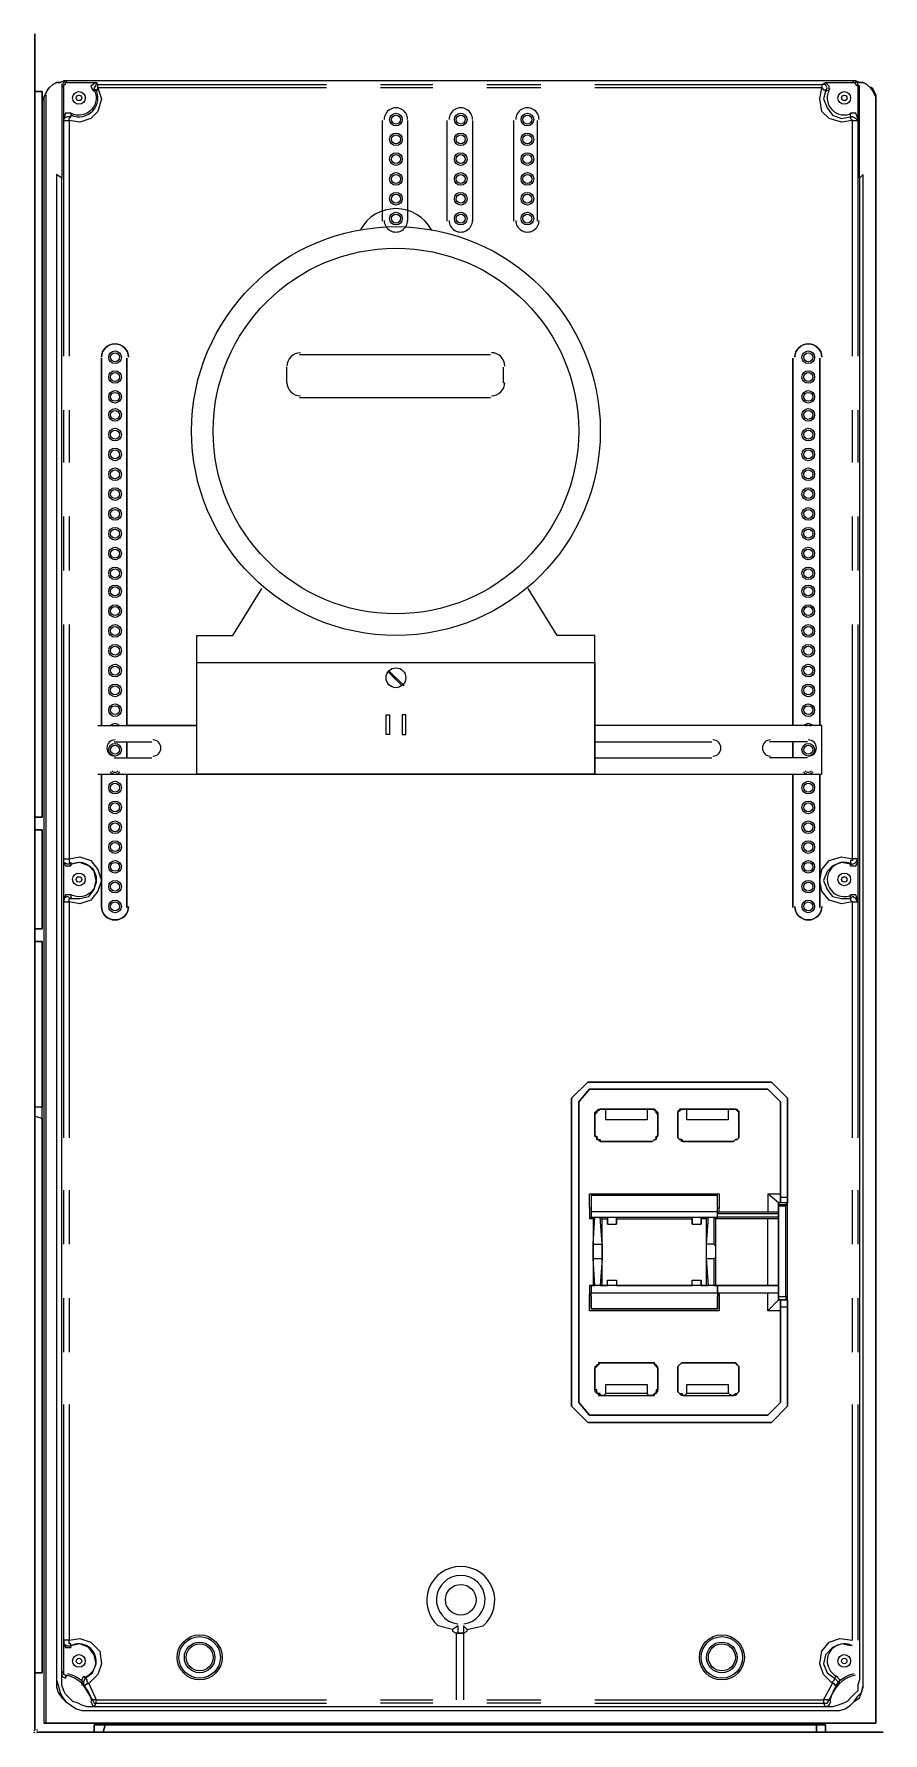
# Model space of a CAD drawing. Header units: millimetres. Extents: x -305 to 1353, y -289 to 1176.
# Drawn here: x -124.9 to -98.4, y 421.5 to 474.5 of the extents above; entities that cross this region are included whole.
import ezdxf

# ---------------------------------------------------------------- set-up
doc = ezdxf.new("R2010")
doc.units = ezdxf.units.MM
doc.header["$MEASUREMENT"] = 0
doc.layers.add('PDF_0', color=7, linetype='Continuous')

msp = doc.modelspace()

# ---------------------------------------------------------------- linework, layer by layer
at = {"layer": 'PDF_0', "lineweight": 18}
for points in [[(-124.846, 421.587), (-124.846, 474.487)], [(-124.846, 472.69), (-124.622, 472.69), (-124.622, 450.059), (-124.846, 450.059), (-124.622, 450.059), (-124.622, 472.69)], [(-124.566, 472.41), (-124.566, 472.522), (-124.509, 472.634), (-124.453, 472.747), (-124.397, 472.803), (-124.285, 472.915), (-124.172, 472.971), (-124.06, 472.971), (-123.948, 473.027), (-124.06, 472.971), (-124.172, 472.971), (-124.285, 472.915), (-124.397, 472.803), (-124.453, 472.747), (-124.509, 472.634), (-124.566, 472.522)], [(-99.239, 473.027), (-99.126, 472.971), (-99.014, 472.971), (-98.902, 472.915), (-98.846, 472.859), (-98.733, 472.803), (-98.677, 472.69), (-98.621, 472.578), (-98.621, 472.522), (-98.621, 472.41), (-98.621, 472.522), (-98.677, 472.634), (-98.733, 472.747), (-98.789, 472.803), (-98.902, 472.915), (-99.014, 472.971), (-99.126, 472.971)], [(-123.218, 422.205), (-99.969, 422.205), (-99.744, 422.205), (-99.576, 422.261), (-99.407, 422.374), (-99.295, 422.486), (-99.183, 422.654), (-99.07, 422.767), (-99.014, 422.991), (-99.014, 423.16), (-99.014, 470.107), (-99.126, 469.995), (-99.126, 423.16), (-99.183, 422.991), (-99.183, 422.823), (-99.295, 422.711), (-99.407, 422.598), (-99.519, 422.486), (-99.632, 422.43), (-99.8, 422.374), (-99.969, 422.317), (-123.218, 422.317), (-123.386, 422.374), (-123.499, 422.43), (-123.667, 422.486), (-123.779, 422.598), (-123.892, 422.711), (-123.948, 422.823), (-124.004, 422.991), (-124.004, 423.16), (-124.004, 469.995), (-124.172, 470.107), (-124.172, 423.16), (-124.116, 422.991), (-124.06, 422.767), (-124.004, 422.654), (-123.892, 422.486), (-123.723, 422.374), (-123.555, 422.261), (-123.386, 422.205)], [(-122.769, 464.379), (-122.769, 452.923)], [(-121.982, 452.923), (-121.982, 464.379)], [(-101.204, 464.379), (-101.204, 452.923)], [(-100.362, 452.923), (-100.362, 464.379)], [(-121.982, 451.912), (-121.982, 452.418)], [(-101.204, 452.418), (-101.204, 451.912)], [(-122.769, 451.407), (-122.769, 447.251)], [(-121.982, 447.251), (-121.982, 451.407)], [(-101.204, 447.251), (-101.204, 451.407)], [(-100.362, 447.251), (-100.362, 451.407)], [(-124.846, 446.577), (-124.622, 446.577), (-124.622, 449.666), (-124.846, 449.666), (-124.622, 449.666), (-124.622, 446.577)], [(-108.112, 431.696), (-108.112, 441.299), (-107.606, 441.804), (-108.112, 441.299)], [(-105.641, 440.962), (-107.157, 440.962), (-107.101, 440.962), (-107.045, 440.962), (-105.753, 440.962), (-105.697, 440.962)], [(-103.057, 440.962), (-104.63, 440.962), (-104.574, 440.962), (-104.517, 440.962), (-103.226, 440.962), (-103.114, 440.962)], [(-107.381, 440.175), (-107.381, 440.737), (-107.381, 440.793), (-107.381, 440.175), (-107.381, 440.119), (-107.325, 440.119), (-107.325, 440.063), (-107.325, 440.007), (-107.269, 440.007), (-107.213, 440.007), (-107.213, 439.951), (-107.157, 439.951), (-107.213, 439.951), (-107.269, 440.007), (-107.325, 440.007), (-107.325, 440.063), (-107.381, 440.119)], [(-105.416, 440.175), (-105.416, 440.793), (-105.416, 440.737)], [(-105.641, 439.951), (-105.584, 439.951), (-105.528, 440.007), (-105.472, 440.007), (-105.472, 440.063), (-105.472, 440.119), (-105.416, 440.119), (-105.416, 440.175), (-105.416, 440.119), (-105.472, 440.063), (-105.472, 440.007), (-105.528, 440.007), (-105.584, 439.951)], [(-104.798, 440.175), (-104.798, 440.119), (-104.798, 440.063), (-104.742, 440.007), (-104.686, 440.007), (-104.63, 439.951), (-104.686, 439.951), (-104.686, 440.007), (-104.742, 440.007), (-104.798, 440.063), (-104.798, 440.119)], [(-104.068, 437.368), (-104.068, 437.592), (-104.068, 437.536)], [(-106.708, 435.458), (-106.988, 435.458), (-107.213, 435.458), (-107.381, 435.458), (-107.494, 435.458), (-107.494, 435.402), (-107.494, 435.346), (-107.494, 435.29), (-107.494, 435.234), (-103.563, 435.234), (-103.563, 435.29), (-103.563, 435.346), (-103.563, 435.402), (-103.563, 435.458), (-103.675, 435.458), (-103.844, 435.458), (-104.068, 435.458), (-104.349, 435.458)], [(-107.157, 433.044), (-107.213, 433.044), (-107.269, 433.044), (-107.269, 432.987), (-107.325, 432.987), (-107.325, 432.931), (-107.381, 432.931), (-107.381, 432.875), (-107.381, 432.819), (-107.381, 432.875), (-107.325, 432.931), (-107.325, 432.987), (-107.269, 432.987), (-107.213, 433.044)], [(-105.416, 432.257), (-105.416, 432.201), (-105.472, 432.201), (-105.472, 432.145), (-105.472, 432.089), (-105.528, 432.089), (-105.584, 432.033), (-105.641, 432.033), (-105.697, 432.033), (-105.753, 432.089), (-107.045, 432.089), (-107.101, 432.033), (-107.157, 432.033), (-107.213, 432.033), (-107.213, 432.089), (-107.269, 432.089), (-107.325, 432.089), (-107.325, 432.145), (-107.325, 432.201), (-107.381, 432.201), (-107.381, 432.257), (-107.381, 432.201), (-107.381, 432.145), (-107.325, 432.145), (-107.325, 432.089), (-107.269, 432.089), (-107.269, 432.033), (-107.213, 432.033), (-107.157, 432.033), (-105.641, 432.033), (-105.584, 432.033), (-105.528, 432.033), (-105.528, 432.089), (-105.472, 432.089), (-105.472, 432.145), (-105.416, 432.145), (-105.416, 432.201), (-105.416, 432.257), (-105.416, 432.819), (-105.416, 432.875), (-105.416, 432.931), (-105.472, 432.931), (-105.472, 432.987), (-105.528, 432.987), (-105.528, 433.044), (-105.584, 433.044), (-105.641, 433.044), (-107.157, 433.044), (-105.641, 433.044), (-105.584, 433.044), (-105.528, 433.044), (-105.528, 432.987), (-105.472, 432.987), (-105.472, 432.931), (-105.416, 432.875), (-105.416, 432.819)], [(-104.63, 433.044), (-104.686, 433.044), (-104.742, 432.987), (-104.798, 432.931), (-104.798, 432.875), (-104.798, 432.819), (-104.798, 432.875), (-104.798, 432.931), (-104.742, 432.987), (-104.686, 433.044)], [(-103.057, 433.044), (-104.63, 433.044), (-103.114, 433.044)], [(-104.798, 432.257), (-104.798, 432.201), (-104.798, 432.145), (-104.742, 432.089), (-104.686, 432.089), (-104.63, 432.033), (-104.686, 432.033), (-104.742, 432.089), (-104.798, 432.145), (-104.798, 432.201)], [(-103.057, 432.033), (-103.114, 432.033), (-103.057, 432.033), (-103.001, 432.089), (-102.945, 432.089), (-102.889, 432.145), (-102.889, 432.201), (-102.889, 432.257), (-102.889, 432.201), (-102.889, 432.145), (-102.945, 432.089), (-103.001, 432.033)], [(-124.509, 421.812), (-124.566, 421.812), (-98.621, 421.812)], [(-122.993, 421.531), (-122.993, 421.756), (-122.656, 421.756), (-100.474, 421.756), (-100.193, 421.756), (-100.193, 421.531), (-100.193, 421.756), (-100.474, 421.756), (-122.656, 421.756), (-122.993, 421.756)], [(-124.79, 421.531), (-98.396, 421.531)], [(-124.79, 421.531), (-98.396, 421.531)]]:
    msp.add_lwpolyline(points, close=True, dxfattribs=at)
for points in [[(-124.846, 474.487), (-124.846, 421.587)], [(-99.126, 469.995), (-99.126, 472.859), (-99.183, 472.915), (-99.183, 472.971), (-99.239, 472.971), (-99.239, 473.027), (-99.295, 473.027), (-123.892, 473.027), (-123.948, 472.971), (-124.004, 472.915), (-124.004, 472.859), (-124.004, 469.995)], [(-99.239, 473.027), (-123.948, 473.027)], [(-100.081, 472.747), (-100.081, 472.859), (-100.193, 472.971), (-99.351, 472.971), (-99.295, 472.971), (-99.239, 472.915), (-99.183, 472.859), (-99.183, 472.803), (-99.183, 471.848), (-99.239, 472.017), (-99.407, 472.017)], [(-124.566, 472.41), (-124.566, 421.812)], [(-124.566, 472.41), (-124.566, 472.41)], [(-124.509, 472.578), (-124.509, 421.812)], [(-98.621, 472.41), (-98.621, 421.812), (-98.621, 472.578)], [(-114.008, 468.647), (-114.008, 471.792)], [(-113.222, 471.792), (-113.222, 468.647)], [(-111.986, 468.647), (-111.986, 471.792)], [(-111.2, 471.792), (-111.2, 468.647)], [(-109.909, 468.647), (-109.909, 471.792)], [(-109.179, 471.792), (-109.179, 468.647)], [(-124.172, 470.107), (-124.172, 423.16), (-124.172, 422.935), (-124.116, 422.767), (-124.004, 422.598), (-123.892, 422.486), (-123.723, 422.374), (-123.555, 422.261), (-123.386, 422.205), (-123.218, 422.205), (-99.969, 422.205), (-99.744, 422.205), (-99.576, 422.261), (-99.407, 422.374), (-99.295, 422.486), (-99.126, 422.598), (-99.07, 422.767), (-99.014, 422.935), (-99.014, 423.16), (-99.014, 470.107)], [(-124.004, 469.995), (-124.004, 469.995)], [(-122.769, 464.379), (-122.769, 464.379)], [(-121.982, 464.379), (-121.982, 464.379)], [(-101.204, 464.379), (-101.204, 464.379)], [(-100.362, 464.379), (-100.362, 464.379)], [(-99.407, 448.543), (-99.239, 448.543), (-99.183, 448.655), (-99.183, 447.476), (-99.239, 447.644), (-99.407, 447.644)], [(-124.846, 440.737), (-124.622, 440.681), (-124.622, 423.384), (-124.846, 423.384), (-124.622, 423.384), (-124.622, 440.681), (-124.622, 441.018), (-124.622, 446.184), (-124.846, 446.184), (-124.622, 446.184), (-124.622, 441.018), (-124.846, 441.018)], [(-107.887, 441.186), (-107.55, 441.579), (-107.887, 441.186)], [(-107.606, 441.804), (-101.878, 441.804), (-107.606, 441.804)], [(-107.55, 441.579), (-101.99, 441.579), (-107.55, 441.579)], [(-101.99, 441.579), (-101.597, 441.186), (-101.99, 441.579)], [(-101.878, 441.804), (-101.373, 441.299), (-101.878, 441.804)], [(-107.887, 431.808), (-107.887, 441.186), (-107.887, 431.808)], [(-107.381, 440.793), (-107.381, 440.849), (-107.325, 440.906), (-107.269, 440.962), (-107.213, 440.962), (-107.157, 440.962), (-107.213, 440.962), (-107.269, 440.906), (-107.325, 440.906), (-107.325, 440.849), (-107.381, 440.793), (-107.381, 440.737)], [(-105.753, 440.962), (-105.753, 440.625), (-107.045, 440.625), (-107.045, 440.962)], [(-105.416, 440.737), (-105.416, 440.793), (-105.472, 440.849), (-105.472, 440.906), (-105.528, 440.906), (-105.528, 440.962), (-105.584, 440.962), (-105.641, 440.962), (-105.584, 440.962), (-105.528, 440.962), (-105.472, 440.906), (-105.416, 440.849), (-105.416, 440.793)], [(-104.798, 440.737), (-104.798, 440.793), (-104.798, 440.849), (-104.742, 440.906), (-104.686, 440.962), (-104.63, 440.962), (-104.686, 440.962), (-104.742, 440.962), (-104.742, 440.906), (-104.798, 440.906), (-104.798, 440.849), (-104.798, 440.793), (-104.798, 440.175), (-104.798, 440.737), (-104.798, 440.793)], [(-103.226, 440.962), (-103.226, 440.625), (-104.517, 440.625), (-104.517, 440.962)], [(-103.057, 440.962), (-103.001, 440.962), (-102.945, 440.962), (-102.945, 440.906), (-102.889, 440.906), (-102.889, 440.849), (-102.889, 440.793), (-102.889, 440.737), (-102.889, 440.793), (-102.889, 440.849), (-102.945, 440.906), (-103.001, 440.962), (-103.057, 440.962), (-103.114, 440.962)], [(-101.597, 438.21), (-101.597, 441.186), (-101.597, 438.322), (-101.597, 438.266), (-101.597, 438.21), (-101.597, 438.154), (-101.597, 438.098), (-101.597, 438.041), (-101.597, 438.098), (-101.597, 438.154), (-101.597, 438.21), (-101.373, 438.21)], [(-101.429, 435.009), (-101.373, 435.009), (-101.373, 434.953), (-101.373, 434.897), (-101.373, 434.841), (-101.373, 434.784), (-101.373, 431.696), (-101.373, 441.299), (-101.373, 438.21), (-101.373, 438.154), (-101.373, 438.098), (-101.373, 438.041), (-101.429, 437.985)], [(-103.057, 439.951), (-103.114, 439.951), (-104.63, 439.951), (-103.057, 439.951), (-103.001, 440.007), (-102.945, 440.007), (-102.889, 440.063), (-102.889, 440.119), (-102.889, 440.175), (-102.889, 440.793)], [(-102.889, 440.737), (-102.889, 440.175), (-102.889, 440.119), (-102.889, 440.063), (-102.945, 440.007), (-103.001, 440.007), (-103.057, 439.951), (-103.114, 439.951)], [(-107.157, 439.951), (-105.641, 439.951), (-107.157, 439.951)], [(-107.55, 437.873), (-107.55, 438.322), (-103.507, 438.322), (-103.507, 437.873)], [(-101.653, 437.592), (-103.563, 437.592), (-103.563, 437.705), (-103.507, 437.761), (-103.507, 437.873), (-103.563, 437.873), (-103.563, 437.929), (-103.563, 438.266), (-107.494, 438.266), (-107.494, 437.929), (-107.494, 437.873), (-107.55, 437.873), (-107.55, 437.536), (-107.494, 437.592)], [(-103.563, 437.761), (-103.563, 438.266), (-107.494, 438.266), (-107.494, 437.761), (-107.494, 437.705), (-107.494, 437.648), (-107.494, 437.592), (-107.381, 437.592), (-107.213, 437.592), (-106.988, 437.592), (-106.708, 437.592), (-104.349, 437.592), (-104.068, 437.592), (-103.844, 437.592), (-103.675, 437.592), (-103.563, 437.592), (-103.563, 437.648), (-103.563, 437.705), (-103.563, 437.761), (-107.494, 437.761)], [(-101.373, 438.041), (-101.597, 438.041), (-101.653, 438.041), (-101.99, 438.322), (-101.99, 437.761)], [(-101.99, 438.322), (-101.597, 438.322)], [(-103.563, 437.705), (-101.653, 437.705)], [(-103.507, 437.761), (-101.99, 437.761), (-101.934, 437.761), (-101.878, 437.761), (-101.822, 437.761), (-101.766, 437.761), (-101.71, 437.761), (-101.653, 437.761)], [(-101.653, 437.985), (-101.429, 437.985), (-101.429, 437.929), (-101.653, 437.929), (-101.653, 437.985), (-101.653, 438.041), (-101.653, 437.761), (-101.653, 437.705), (-101.653, 437.592), (-101.653, 437.536), (-101.653, 435.458), (-101.653, 435.234), (-101.653, 435.009), (-101.653, 435.121), (-101.653, 437.929)], [(-101.653, 435.121), (-101.429, 435.121), (-101.429, 437.929)], [(-107.438, 437.536), (-107.438, 435.458), (-107.381, 435.458), (-107.438, 436.301), (-107.438, 436.357), (-107.438, 436.413), (-107.438, 436.469), (-107.438, 436.525), (-107.438, 436.581), (-107.438, 436.638), (-107.438, 436.694), (-107.438, 436.75), (-107.381, 437.592), (-107.438, 437.536), (-107.55, 437.536)], [(-107.438, 436.75), (-107.157, 436.75), (-107.213, 437.592), (-107.157, 437.536), (-106.988, 437.536), (-106.988, 437.592), (-106.988, 437.368), (-106.708, 437.368), (-106.708, 437.592), (-106.708, 437.536), (-104.349, 437.536), (-104.349, 437.592), (-104.349, 437.368), (-104.068, 437.368)], [(-107.157, 435.458), (-107.157, 437.536)], [(-106.988, 437.368), (-106.988, 437.536)], [(-106.708, 437.536), (-106.708, 437.368)], [(-104.349, 437.368), (-104.349, 437.536)], [(-103.9, 436.301), (-103.9, 436.357), (-103.9, 436.413), (-103.9, 436.469), (-103.9, 436.525), (-103.9, 436.581), (-103.9, 436.638), (-103.9, 436.694), (-103.9, 436.75), (-103.844, 437.592), (-103.9, 437.536), (-104.068, 437.536)], [(-101.653, 437.536), (-101.71, 437.536), (-101.766, 437.536), (-101.822, 437.536), (-101.878, 437.536), (-101.934, 437.536), (-101.99, 437.536), (-103.619, 437.536), (-103.675, 437.592), (-103.675, 436.75), (-103.9, 436.75)], [(-103.9, 435.458), (-103.9, 437.536)], [(-103.619, 437.536), (-103.619, 435.458)], [(-101.99, 435.458), (-101.99, 437.536)], [(-107.157, 436.75), (-107.157, 436.694), (-107.157, 436.638), (-107.157, 436.581), (-107.157, 436.525), (-107.157, 436.469), (-107.157, 436.413), (-107.157, 436.357), (-107.157, 436.301)], [(-103.675, 436.75), (-103.619, 436.694), (-103.619, 436.638), (-103.619, 436.581), (-103.619, 436.525), (-103.619, 436.469), (-103.619, 436.413), (-103.619, 436.357), (-103.619, 436.301), (-103.675, 436.301)], [(-107.438, 436.301), (-107.157, 436.301), (-107.213, 435.458), (-107.157, 435.458), (-106.988, 435.458), (-106.988, 435.627), (-106.708, 435.627), (-106.708, 435.458), (-104.349, 435.458), (-104.349, 435.627)], [(-104.068, 435.458), (-103.9, 435.458), (-103.844, 435.458), (-103.9, 436.301), (-103.675, 436.301), (-103.675, 435.458), (-103.619, 435.458), (-101.99, 435.458), (-101.934, 435.458), (-101.878, 435.458), (-101.822, 435.458), (-101.766, 435.458), (-101.71, 435.458), (-101.653, 435.458), (-103.563, 435.458), (-103.563, 435.234), (-103.563, 434.728), (-103.563, 435.065), (-103.563, 435.121), (-103.507, 435.177), (-103.507, 435.234)], [(-106.988, 435.458), (-106.988, 435.627)], [(-106.708, 435.627), (-106.708, 435.458)], [(-104.349, 435.458), (-104.349, 435.627), (-104.068, 435.627), (-104.068, 435.458), (-104.068, 435.627)], [(-107.494, 435.458), (-107.55, 435.458), (-107.55, 435.177), (-107.494, 435.121), (-107.494, 435.065), (-107.494, 434.728), (-107.494, 435.234)], [(-107.55, 435.458), (-107.438, 435.458)], [(-103.507, 435.177), (-103.507, 434.672), (-107.55, 434.672), (-107.55, 435.177)], [(-106.708, 435.458), (-106.708, 435.458)], [(-103.563, 435.234), (-101.653, 435.234)], [(-101.99, 434.672), (-101.99, 435.234)], [(-101.597, 434.672), (-101.99, 434.672), (-101.653, 435.009)], [(-101.429, 435.121), (-101.429, 435.009), (-101.653, 435.009), (-101.597, 435.009), (-101.373, 435.009)], [(-101.373, 434.784), (-101.597, 434.784), (-101.597, 434.841), (-101.597, 434.897), (-101.597, 434.953), (-101.597, 435.009), (-101.597, 434.953), (-101.597, 434.897), (-101.597, 434.841), (-101.597, 434.784), (-101.597, 434.728), (-101.597, 434.672), (-101.597, 431.808), (-101.597, 434.784)], [(-103.563, 434.728), (-107.494, 434.728), (-103.563, 434.728)], [(-103.114, 433.044), (-103.057, 433.044), (-103.001, 433.044), (-102.945, 432.987), (-102.889, 432.931), (-102.889, 432.875), (-102.889, 432.819), (-102.889, 432.875), (-102.889, 432.931), (-102.945, 432.987), (-103.001, 433.044), (-103.057, 433.044)], [(-107.381, 432.257), (-107.381, 432.819), (-107.381, 432.257)], [(-107.045, 432.089), (-107.045, 432.37), (-105.753, 432.37), (-105.753, 432.089)], [(-104.798, 432.257), (-104.798, 432.819), (-104.798, 432.257)], [(-104.517, 432.089), (-104.517, 432.37), (-103.226, 432.37), (-103.226, 432.089)], [(-102.889, 432.819), (-102.889, 432.257), (-102.889, 432.819)], [(-103.114, 432.033), (-103.226, 432.089), (-104.517, 432.089), (-104.574, 432.033), (-104.63, 432.033), (-103.057, 432.033)], [(-107.606, 431.19), (-108.112, 431.696), (-107.606, 431.19)], [(-107.55, 431.415), (-107.887, 431.808), (-107.55, 431.415)], [(-107.55, 431.415), (-101.99, 431.415), (-107.55, 431.415)], [(-101.597, 431.808), (-101.99, 431.415), (-101.597, 431.808)], [(-101.373, 431.696), (-101.878, 431.19), (-101.373, 431.696)], [(-107.606, 431.19), (-101.878, 431.19), (-107.606, 431.19)], [(-111.818, 424.732), (-112.267, 424.845)], [(-111.649, 424.62), (-111.649, 424.845), (-111.818, 424.732), (-111.818, 424.676), (-111.706, 424.62), (-111.481, 424.62), (-111.369, 424.676), (-111.369, 424.732), (-111.481, 424.845), (-111.481, 424.62), (-111.649, 424.62), (-111.706, 424.62)], [(-111.818, 424.732), (-111.818, 424.732)], [(-111.369, 424.732), (-110.863, 424.845)], [(-123.836, 423.272), (-123.948, 423.328), (-123.948, 423.441), (-123.948, 424.283), (-123.892, 424.171), (-123.723, 424.171)], [(-123.105, 422.486), (-123.049, 422.374), (-122.993, 422.317), (-123.218, 422.317), (-123.386, 422.374), (-123.499, 422.43), (-123.667, 422.486), (-123.779, 422.598), (-123.892, 422.711), (-123.948, 422.823), (-124.004, 422.991), (-124.004, 423.16), (-124.004, 423.384), (-124.004, 423.272), (-123.892, 423.216)], [(-124.172, 423.16), (-124.172, 423.16)], [(-123.33, 423.272), (-123.386, 423.16), (-123.386, 422.991)], [(-99.126, 423.16), (-99.183, 422.991), (-99.183, 422.823), (-99.295, 422.711), (-99.407, 422.598), (-99.519, 422.486), (-99.632, 422.43), (-99.8, 422.374), (-99.969, 422.317), (-100.193, 422.317), (-100.081, 422.374), (-100.025, 422.486)], [(-99.856, 423.272), (-99.744, 423.16), (-99.8, 422.991)], [(-123.218, 422.205), (-123.218, 422.205)], [(-100.193, 421.531), (-100.193, 421.756), (-100.474, 421.756), (-122.656, 421.756), (-122.993, 421.756), (-122.993, 421.531)], [(-99.969, 422.205), (-99.969, 422.205)], [(-124.79, 421.531), (-98.396, 421.531)]]:
    msp.add_lwpolyline(points, dxfattribs=at)
at = {"layer": 'PDF_0', "lineweight": 0}
for points in [[(-123.948, 472.803), (-124.004, 472.859)], [(-123.892, 473.027), (-123.836, 472.971)], [(-122.993, 472.69), (-122.993, 472.747), (-122.937, 472.747), (-122.881, 472.747), (-122.881, 472.803), (-122.769, 472.466), (-122.881, 472.073), (-123.105, 471.848), (-123.442, 471.736), (-123.779, 471.792), (-123.779, 471.848), (-123.723, 471.904)], [(-115.749, 472.803), (-122.881, 472.803), (-122.881, 472.915), (-122.937, 472.915), (-122.993, 472.803), (-122.993, 472.69), (-123.049, 472.747)], [(-122.937, 472.971), (-122.881, 472.915), (-115.749, 472.915)], [(-114.064, 472.915), (-112.436, 472.915)], [(-112.436, 472.803), (-114.064, 472.803)], [(-110.751, 472.915), (-109.066, 472.915)], [(-109.066, 472.803), (-110.751, 472.803)], [(-107.381, 472.915), (-100.306, 472.915), (-100.193, 472.971)], [(-100.081, 472.747), (-100.193, 472.69), (-100.25, 472.466), (-100.137, 472.185), (-99.969, 471.96), (-99.688, 471.848), (-99.407, 471.904), (-99.407, 471.848), (-99.351, 471.792), (-99.688, 471.736), (-100.081, 471.848), (-100.306, 472.073), (-100.362, 472.466), (-100.306, 472.803), (-107.381, 472.803)], [(-99.351, 472.971), (-99.295, 473.027)], [(-99.126, 472.859), (-99.183, 472.803)], [(-123.723, 472.017), (-123.723, 471.904), (-123.836, 471.904), (-123.948, 471.848), (-123.948, 471.792), (-123.779, 471.792), (-123.779, 464.435)], [(-123.948, 464.435), (-123.948, 471.792), (-123.948, 471.848)], [(-99.351, 464.435), (-99.351, 471.792), (-99.183, 471.792), (-99.239, 471.848), (-99.351, 471.904), (-99.407, 471.904), (-99.407, 472.017)], [(-99.183, 471.848), (-99.183, 471.792), (-99.183, 464.435)], [(-123.948, 461.122), (-123.948, 462.751)], [(-123.779, 462.751), (-123.779, 461.122)], [(-99.351, 461.122), (-99.351, 462.751)], [(-99.183, 462.751), (-99.183, 461.122)], [(-123.948, 457.753), (-123.948, 459.437)], [(-123.779, 459.437), (-123.779, 457.753)], [(-99.351, 457.753), (-99.351, 459.437)], [(-99.183, 459.437), (-99.183, 457.753)], [(-123.948, 448.655), (-123.948, 448.768), (-123.948, 456.068)], [(-123.779, 456.068), (-123.779, 448.768), (-123.779, 448.711), (-123.779, 448.655), (-123.723, 448.655), (-123.723, 448.599), (-123.836, 448.599), (-123.948, 448.655), (-123.948, 448.768), (-123.779, 448.768), (-123.442, 448.824), (-123.105, 448.711), (-122.881, 448.431), (-122.769, 448.094), (-122.881, 447.757), (-123.105, 447.476), (-123.442, 447.364), (-123.779, 447.42), (-123.779, 447.476), (-123.779, 447.532), (-123.723, 447.532), (-123.442, 447.532), (-123.162, 447.588), (-122.993, 447.813), (-122.937, 448.094), (-122.993, 448.374), (-123.162, 448.543), (-123.442, 448.655), (-123.723, 448.599), (-123.723, 448.543)], [(-99.351, 440.063), (-99.351, 447.42), (-99.183, 447.42), (-99.239, 447.532), (-99.351, 447.588), (-99.407, 447.532), (-99.407, 447.476), (-99.351, 447.42), (-99.688, 447.364), (-100.081, 447.476), (-100.306, 447.757), (-100.362, 448.094), (-100.306, 448.431), (-100.081, 448.711), (-99.688, 448.824), (-99.351, 448.768), (-99.351, 448.711), (-99.407, 448.711), (-99.407, 448.655), (-99.407, 448.599), (-99.351, 448.599), (-99.239, 448.655), (-99.183, 448.768), (-99.351, 448.768), (-99.351, 456.068)], [(-99.183, 456.068), (-99.183, 448.768), (-99.183, 448.655)], [(-99.407, 448.543), (-99.407, 448.599), (-99.688, 448.655), (-99.969, 448.543), (-100.137, 448.374), (-100.25, 448.094), (-100.137, 447.813), (-99.969, 447.588), (-99.688, 447.532), (-99.407, 447.532), (-99.407, 447.644)], [(-123.723, 447.644), (-123.723, 447.532), (-123.836, 447.588), (-123.948, 447.532), (-123.948, 447.42), (-123.779, 447.42), (-123.779, 440.063)], [(-123.948, 440.063), (-123.948, 447.42), (-123.948, 447.476)], [(-99.183, 447.476), (-99.183, 447.42), (-99.183, 440.063)], [(-123.948, 436.75), (-123.948, 438.435)], [(-123.779, 438.435), (-123.779, 436.75)], [(-99.351, 436.75), (-99.351, 438.435)], [(-99.183, 438.435), (-99.183, 436.75)], [(-123.948, 433.38), (-123.948, 435.065)], [(-123.779, 435.065), (-123.779, 433.38)], [(-99.351, 433.38), (-99.351, 435.065)], [(-99.183, 435.065), (-99.183, 433.38)], [(-123.948, 424.283), (-123.948, 424.395), (-123.948, 431.752)], [(-123.779, 431.752), (-123.779, 424.395), (-123.948, 424.395), (-123.948, 424.283), (-123.836, 424.227), (-123.723, 424.227), (-123.723, 424.171)], [(-107.381, 422.542), (-100.25, 422.542), (-100.25, 422.43), (-100.137, 422.43), (-100.081, 422.542), (-100.137, 422.542), (-100.193, 422.542), (-100.25, 422.542), (-99.969, 423.048), (-99.969, 423.104), (-99.913, 423.16), (-99.913, 423.216), (-99.8, 423.104), (-99.856, 422.991), (-99.913, 422.991), (-99.913, 423.048), (-99.969, 423.048), (-100.25, 423.328), (-100.362, 423.665), (-100.306, 424.058), (-100.081, 424.339), (-99.744, 424.451), (-99.351, 424.395), (-99.351, 431.752)], [(-99.183, 431.752), (-99.183, 424.395)], [(-123.33, 423.272), (-123.274, 423.216), (-123.049, 423.384), (-122.937, 423.665), (-122.993, 423.946), (-123.162, 424.171), (-123.442, 424.283), (-123.723, 424.227), (-123.723, 424.283), (-123.779, 424.283), (-123.779, 424.339), (-123.779, 424.395), (-123.442, 424.451), (-123.105, 424.339), (-122.825, 424.058), (-122.769, 423.665), (-122.881, 423.328), (-123.162, 423.048), (-123.218, 423.104), (-123.218, 423.16), (-123.274, 423.216), (-123.33, 423.104), (-123.33, 422.991), (-123.274, 422.991), (-123.218, 423.048), (-123.162, 423.048), (-122.937, 422.542), (-115.749, 422.542)], [(-99.407, 424.227), (-99.688, 424.283), (-99.969, 424.171), (-100.193, 423.946), (-100.25, 423.665), (-100.137, 423.384), (-99.913, 423.216), (-99.856, 423.272)], [(-124.004, 423.384), (-123.948, 423.441)], [(-124.004, 423.16), (-124.004, 423.16)], [(-123.836, 423.272), (-123.892, 423.272), (-123.892, 423.216)], [(-123.105, 422.486), (-123.049, 422.542), (-122.993, 422.43), (-122.937, 422.43), (-122.937, 422.542), (-122.993, 422.542), (-123.049, 422.542), (-123.33, 422.991), (-123.386, 422.991)], [(-99.8, 422.991), (-99.856, 422.991), (-100.081, 422.542), (-100.025, 422.486)], [(-123.218, 422.317), (-123.218, 422.317)], [(-122.993, 422.317), (-122.937, 422.43), (-115.749, 422.43)], [(-114.064, 422.542), (-112.436, 422.542)], [(-112.436, 422.43), (-114.064, 422.43)], [(-110.751, 422.542), (-109.066, 422.542)], [(-109.066, 422.43), (-110.751, 422.43)], [(-107.381, 422.43), (-100.25, 422.43), (-100.193, 422.317)], [(-99.969, 422.317), (-99.969, 422.317)], [(-122.656, 421.756), (-122.712, 421.531)], [(-100.474, 421.531), (-100.474, 421.756)]]:
    msp.add_lwpolyline(points, dxfattribs=at)
at = {"layer": 'PDF_0', "lineweight": 18}
for points in [[(-123.023, 472.784, -0.775478), (-123.723, 472.017), (-123.892, 472.017), (-123.948, 471.848), (-123.948, 472.803), (-123.948, 472.859), (-123.948, 472.915), (-123.892, 472.915), (-123.892, 472.971), (-123.836, 472.971), (-122.937, 472.971), (-123.105, 472.859), (-123.049, 472.747)], [(-123.723, 448.592, -1.671898), (-123.723, 447.644), (-123.892, 447.644), (-123.948, 447.476), (-123.948, 448.655), (-123.892, 448.543), (-123.723, 448.543)]]:
    msp.add_lwpolyline(points, format="xyb", dxfattribs=at)
at = {"layer": 'PDF_0', "lineweight": 0}
for points in [[(-100.306, 472.915), (-100.306, 472.803), (-100.25, 472.747), (-100.193, 472.747), (-100.193, 472.69), (-100.137, 472.803), (-100.193, 472.915)], [(-122.712, 421.531), (-122.656, 421.756)], [(-100.474, 421.756), (-100.474, 421.531)]]:
    msp.add_lwpolyline(points, close=True, dxfattribs=at)
at = {"layer": 'PDF_0', "lineweight": 18}
for points in [[(-121.926, 464.407, 0.999967), (-122.768, 464.407, -0.999967)], [(-100.306, 464.407, 0.999967), (-101.148, 464.407, -0.999967)], [(-122.769, 447.279, 0.999977), (-121.926, 447.279, -0.999977)], [(-101.148, 447.279, 0.999977), (-100.306, 447.279, -0.999977)]]:
    msp.add_lwpolyline(points, format="xyb", close=True, dxfattribs=at)
at = {"layer": 'PDF_0', "lineweight": 25}
for points in [[(-116.591, 464.492), (-110.639, 464.492)], [(-116.984, 463.593), (-116.984, 464.098)], [(-110.246, 464.098), (-110.246, 463.593)], [(-110.639, 463.144), (-116.591, 463.144)], [(-119.792, 451.407), (-119.792, 455.731), (-118.669, 455.731), (-117.771, 457.191)], [(-107.381, 451.407), (-107.381, 455.731), (-108.561, 455.731), (-109.459, 457.191)], [(-113.84, 454.608), (-113.39, 454.159)], [(-113.783, 454.608), (-113.334, 454.159)], [(-122.881, 451.407), (-100.306, 451.407), (-100.306, 452.923), (-107.381, 452.923)], [(-122.881, 452.923), (-119.792, 452.923), (-121.982, 452.923)], [(-122.375, 452.418), (-121.196, 452.418)], [(-107.381, 452.418), (-103.731, 452.418)], [(-100.755, 452.418), (-101.934, 452.418)], [(-122.375, 451.912), (-121.196, 451.912)], [(-107.381, 451.912), (-103.731, 451.912)], [(-100.755, 451.912), (-101.934, 451.912)], [(-111.706, 424.62), (-111.706, 422.542)], [(-111.481, 424.62), (-111.481, 422.542)]]:
    msp.add_lwpolyline(points, dxfattribs=at)
for points in [[(-119.792, 454.889), (-107.381, 454.889), (-107.381, 451.407), (-119.792, 451.407)], [(-113.896, 453.26), (-113.783, 453.26), (-113.783, 452.642), (-113.896, 452.642)], [(-113.278, 453.26), (-113.39, 453.26), (-113.39, 452.642), (-113.278, 452.642)]]:
    msp.add_lwpolyline(points, close=True, dxfattribs=at)
for points in [[(-122.347, 452.474, 0.414167), (-122.6, 452.221, 0.414167), (-122.347, 451.968)], [(-121.168, 451.968, 0.414167), (-120.915, 452.221, 0.414167), (-121.168, 452.474)], [(-103.703, 451.968, 0.414167), (-103.45, 452.221, 0.414167), (-103.703, 452.474)], [(-101.906, 452.474, 0.414167), (-102.159, 452.221, 0.414167), (-101.906, 451.968)], [(-100.727, 451.968, 0.414167), (-100.474, 452.221, 0.414167), (-100.727, 452.474)]]:
    msp.add_lwpolyline(points, format="xyb", dxfattribs=at)
at = {"layer": 'PDF_0', "lineweight": 18}
for centre, radius in [((-123.471, 472.494), 0.197), ((-99.604, 472.494), 0.197), ((-123.47, 472.494), 0.0843), ((-99.604, 472.494), 0.0843), ((-113.587, 471.82), 0.197), ((-113.587, 471.82), 0.14), ((-111.565, 471.82), 0.197), ((-111.565, 471.82), 0.14), ((-109.487, 471.82), 0.197), ((-109.487, 471.82), 0.14), ((-113.587, 471.202), 0.197), ((-113.587, 471.202), 0.14), ((-111.565, 471.202), 0.197), ((-111.565, 471.202), 0.14), ((-109.487, 471.202), 0.197), ((-109.487, 471.202), 0.14), ((-113.587, 470.585), 0.197), ((-113.587, 470.585), 0.14), ((-111.565, 470.585), 0.197), ((-111.565, 470.585), 0.14), ((-109.487, 470.585), 0.197), ((-109.487, 470.585), 0.14), ((-113.587, 469.967), 0.197), ((-113.587, 469.967), 0.14), ((-111.565, 469.967), 0.197), ((-111.565, 469.967), 0.14), ((-109.487, 469.967), 0.197), ((-109.487, 469.967), 0.14), ((-113.587, 469.349), 0.197), ((-113.587, 469.349), 0.14), ((-111.565, 469.349), 0.197), ((-111.565, 469.349), 0.14), ((-109.487, 469.349), 0.197), ((-109.487, 469.349), 0.14), ((-113.587, 468.731), 0.197), ((-111.565, 468.731), 0.197), ((-109.487, 468.731), 0.197), ((-113.587, 468.731), 0.14), ((-111.565, 468.731), 0.14), ((-109.487, 468.731), 0.14), ((-122.347, 464.407), 0.197), ((-122.347, 464.407), 0.14), ((-100.727, 464.407), 0.197), ((-100.727, 464.407), 0.14), ((-122.347, 463.79), 0.197), ((-122.347, 463.79), 0.14), ((-100.727, 463.79), 0.197), ((-100.727, 463.79), 0.14), ((-122.347, 463.172), 0.197), ((-122.347, 463.172), 0.14), ((-100.727, 463.172), 0.197), ((-100.727, 463.172), 0.14), ((-122.347, 462.61), 0.197), ((-122.347, 462.61), 0.14), ((-100.727, 462.61), 0.197), ((-100.727, 462.61), 0.14), ((-122.347, 461.993), 0.197), ((-122.347, 461.993), 0.14), ((-100.727, 461.993), 0.197), ((-100.727, 461.993), 0.14), ((-122.347, 461.375), 0.197), ((-122.347, 461.375), 0.14), ((-100.727, 461.375), 0.197), ((-100.727, 461.375), 0.14), ((-122.347, 460.757), 0.197), ((-122.347, 460.757), 0.14), ((-100.727, 460.757), 0.197), ((-100.727, 460.757), 0.14), ((-122.347, 460.139), 0.197), ((-122.347, 460.139), 0.14), ((-100.727, 460.139), 0.197), ((-100.727, 460.139), 0.14), ((-122.347, 459.522), 0.197), ((-122.347, 459.522), 0.14), ((-100.727, 459.522), 0.197), ((-100.727, 459.522), 0.14), ((-122.347, 458.904), 0.197), ((-122.347, 458.904), 0.14), ((-100.727, 458.904), 0.197), ((-100.727, 458.904), 0.14), ((-122.347, 458.286), 0.197), ((-122.347, 458.286), 0.14), ((-100.727, 458.286), 0.197), ((-100.727, 458.286), 0.14), ((-122.347, 457.668), 0.197), ((-122.347, 457.668), 0.14), ((-100.727, 457.668), 0.197), ((-100.727, 457.668), 0.14), ((-122.347, 457.107), 0.197), ((-100.727, 457.107), 0.197), ((-122.347, 457.107), 0.14), ((-100.727, 457.107), 0.14), ((-122.347, 456.489), 0.197), ((-122.347, 456.489), 0.14), ((-100.727, 456.489), 0.197), ((-100.727, 456.489), 0.14), ((-122.347, 455.871), 0.197), ((-122.347, 455.871), 0.14), ((-100.727, 455.871), 0.197), ((-100.727, 455.871), 0.14), ((-122.347, 455.254), 0.197), ((-122.347, 455.254), 0.14), ((-100.727, 455.254), 0.197), ((-100.727, 455.254), 0.14), ((-122.347, 454.636), 0.197), ((-122.347, 454.636), 0.14), ((-100.727, 454.636), 0.197), ((-100.727, 454.636), 0.14), ((-122.347, 454.018), 0.197), ((-122.347, 454.018), 0.14), ((-100.727, 454.018), 0.197), ((-100.727, 454.018), 0.14), ((-122.347, 453.4), 0.197), ((-100.727, 453.4), 0.197), ((-122.347, 453.401), 0.14), ((-100.727, 453.401), 0.14), ((-122.347, 452.165), 0.197), ((-122.347, 452.165), 0.14), ((-100.727, 452.165), 0.197), ((-100.727, 452.165), 0.14), ((-122.347, 450.986), 0.197), ((-122.347, 450.986), 0.14), ((-100.727, 450.986), 0.197), ((-100.727, 450.986), 0.14), ((-122.347, 450.368), 0.197), ((-122.347, 450.368), 0.14), ((-100.727, 450.368), 0.197), ((-100.727, 450.368), 0.14), ((-122.347, 449.75), 0.197), ((-122.347, 449.75), 0.14), ((-100.727, 449.75), 0.197), ((-100.727, 449.75), 0.14), ((-122.347, 449.133), 0.197), ((-100.727, 449.133), 0.197), ((-122.347, 449.133), 0.14), ((-100.727, 449.133), 0.14), ((-123.471, 448.122), 0.197), ((-122.347, 448.515), 0.197), ((-122.347, 448.515), 0.14), ((-100.727, 448.515), 0.197), ((-100.727, 448.515), 0.14), ((-99.604, 448.122), 0.197), ((-123.47, 448.122), 0.0843), ((-122.347, 447.897), 0.197), ((-122.347, 447.897), 0.14), ((-100.727, 447.897), 0.197), ((-100.727, 447.897), 0.14), ((-99.604, 448.122), 0.0843), ((-122.347, 447.279), 0.197), ((-122.347, 447.279), 0.14), ((-100.727, 447.279), 0.197), ((-100.727, 447.279), 0.14), ((-111.565, 425.659), 0.477), ((-111.565, 425.659), 0.477), ((-119.708, 423.862), 0.702), ((-119.708, 423.862), 0.646), ((-103.422, 423.862), 0.702), ((-103.422, 423.862), 0.646), ((-123.471, 423.75), 0.197), ((-119.708, 423.862), 0.477), ((-119.708, 423.862), 0.421), ((-103.422, 423.862), 0.477), ((-103.422, 423.862), 0.421), ((-99.604, 423.75), 0.197), ((-123.47, 423.749), 0.0843), ((-99.604, 423.749), 0.0843)]:
    msp.add_circle(centre, radius, dxfattribs=at)
at = {"layer": 'PDF_0', "lineweight": 25}
for centre, radius in [((-113.587, 462.105), 6.374), ((-113.587, 462.105), 5.7), ((-113.587, 454.411), 0.309)]:
    msp.add_circle(centre, radius, dxfattribs=at)
at = {"layer": 'PDF_0', "lineweight": 18}
for centre, radius, start, end in [((-123.471, 472.494), 0.59, 246.0948, 27.9838), ((-99.604, 472.494), 0.533, 147.0553, 298.2311), ((-113.587, 471.82), 0.365, 359.9996, 180.0017), ((-111.565, 471.82), 0.365, 359.9996, 180.0017), ((-109.487, 471.82), 0.365, 359.9996, 180.0017), ((-113.587, 468.675), 0.365, 179.9983, 0.0017), ((-111.565, 468.675), 0.365, 179.9983, 0.0017), ((-109.487, 468.675), 0.365, 179.9983, 0.0017), ((-122.347, 452.783), 0.197, 49.2012, 130.7988), ((-122.347, 452.783), 0.14, 56.2723, 123.7277), ((-100.727, 452.783), 0.197, 49.2012, 130.7988), ((-100.727, 452.783), 0.14, 56.2723, 123.7277), ((-122.347, 451.603), 0.197, 219.8792, 320.1169), ((-122.347, 451.603), 0.14, 224.7741, 315.2314), ((-100.727, 451.603), 0.197, 219.8792, 320.1169), ((-100.727, 451.603), 0.14, 224.7741, 315.2314), ((-99.604, 448.122), 0.534, 61.7806, 298.2246), ((-111.565, 425.659), 0.758, 277.0895, 262.9084), ((-123.471, 423.75), 0.534, 292.0744, 118.2289), ((-99.604, 423.75), 0.533, 61.7682, 247.9398), ((-124.088, 422.289), 1.095, 45.1249, 75.8326), ((-99.042, 422.29), 1.095, 104.1704, 134.8873), ((-124.088, 422.29), 1.039, 12.3944, 77.6178), ((-99.042, 422.289), 1.039, 102.3922, 167.6078), ((-124.874, 421.616), 0.0281, 270.0209, 359.9791), ((-124.874, 421.503), 0.0281, 0.0209, 89.9791), ((-124.762, 421.616), 0.0281, 180.0209, 269.9791), ((-124.762, 421.503), 0.0281, 90.0209, 179.9791)]:
    msp.add_arc(centre, radius, start, end, dxfattribs=at)
at = {"layer": 'PDF_0', "lineweight": 25}
for centre, radius, start, end in [((-113.587, 467.777), 1.263, 28.601, 151.2064), ((-116.563, 464.126), 0.421, 90.0013, 179.9987), ((-110.61, 464.127), 0.421, 0.0024, 90.0052), ((-116.563, 463.621), 0.421, 180.0013, 269.9987), ((-110.611, 463.621), 0.421, 270.0013, 359.9987)]:
    msp.add_arc(centre, radius, start, end, dxfattribs=at)
at = {"layer": 'PDF_0', "lineweight": 0}
msp.add_arc((-111.565, 425.638), 1.06, 311.4845, 228.5155, dxfattribs=at)

doc.saveas('drawing.dxf')
